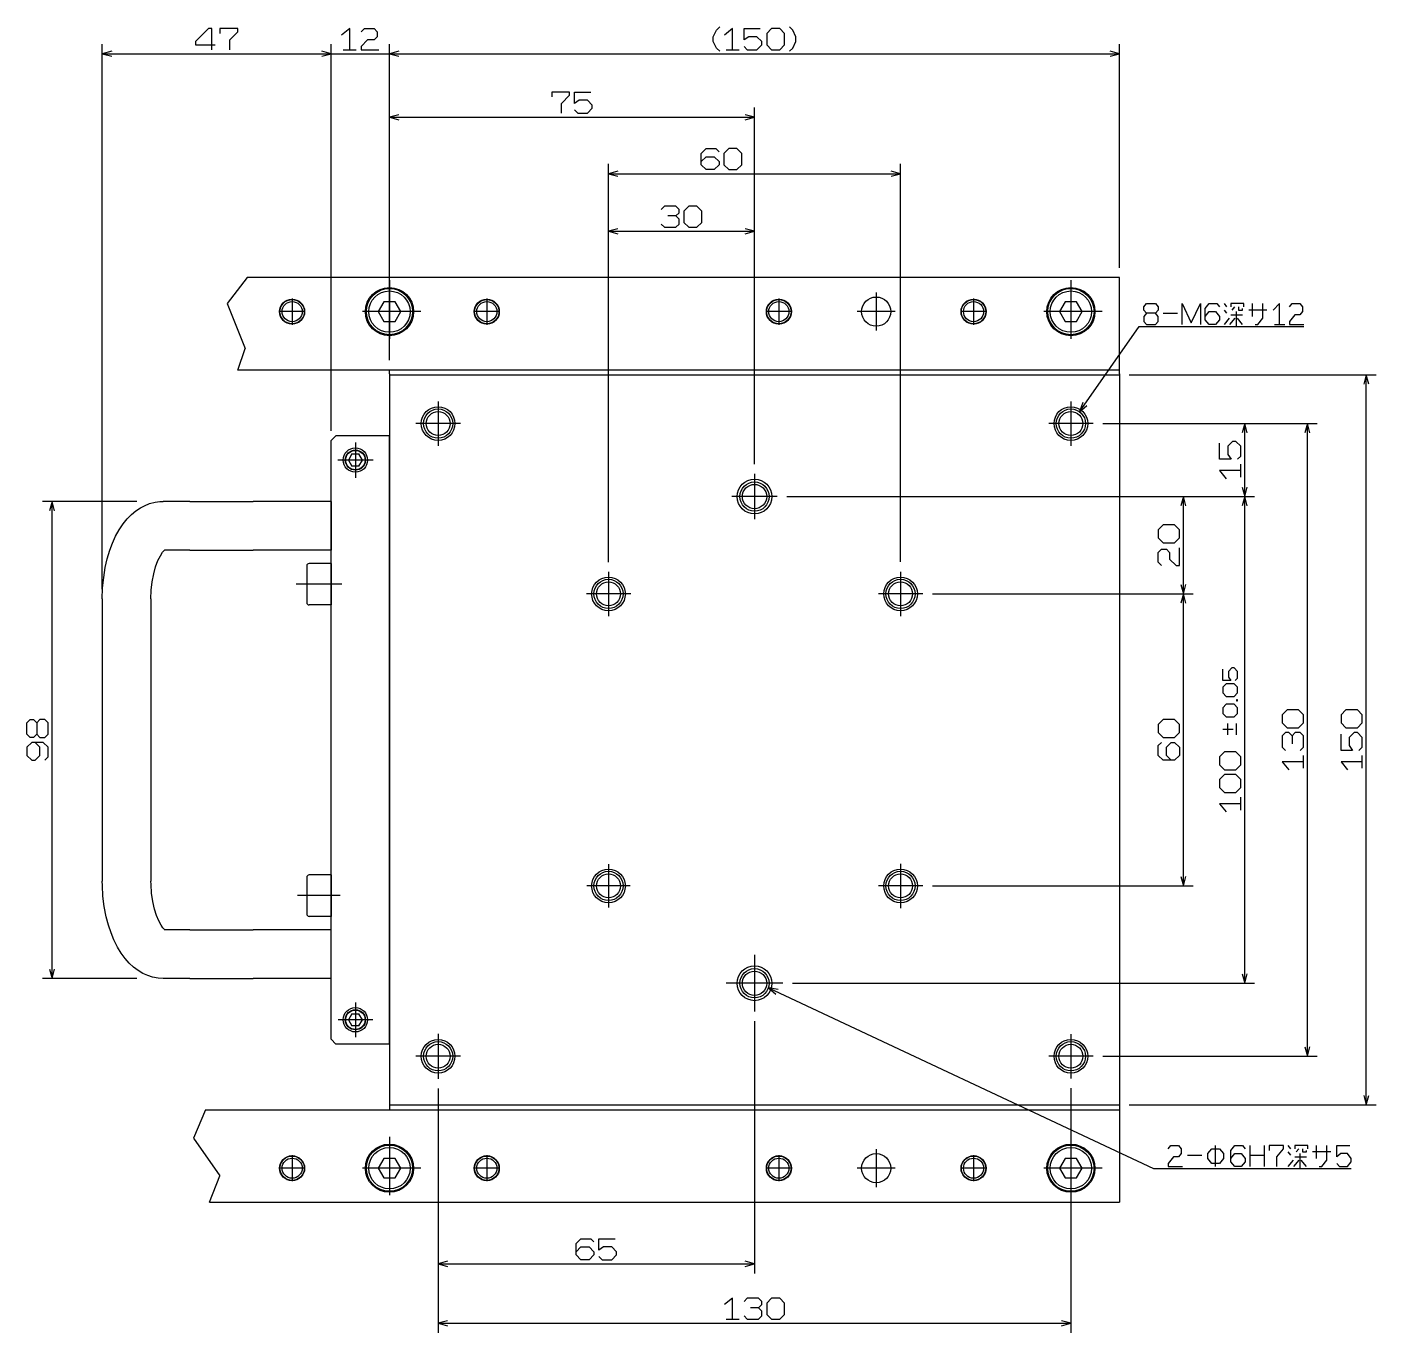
# Model space of a CAD drawing. Extents: x 82 to 790, y 8 to 584.
# Drawn here: x 513 to 790.2, y 7.7 to 276.1 of the extents above; entities that cross this region are included whole.
import ezdxf

# ---------------------------------------------------------------- set-up
doc = ezdxf.new("R2010")
doc.units = 0
doc.linetypes.add('DASHDOT', pattern=[18.5, 12, -3, 0.5, -3])
doc.layers.get('0').update_dxf_attribs({"linetype": 'CONTINUOUS'})

msp = doc.modelspace()

# ---------------------------------------------------------------- linework, layer by layer
at = {"color": 7}
for p, q in [((528.48, 160.61), (528.48, 272.6)), ((575.48, 193.11), (575.48, 272.6)), ((575.48, 193.11), (575.48, 272.6)), ((587.48, 207.61), (587.48, 272.6)), ((587.48, 207.61), (587.48, 272.6)), ((737.48, 226.61), (737.48, 272.6)), ((528.48, 270.6), (575.48, 270.6)), ((570.48, 270.6), (592.48, 270.6)), ((587.48, 270.6), (737.48, 270.6)), ((587.48, 207.61), (587.48, 259.56)), ((662.48, 186.26), (662.48, 259.56)), ((587.48, 257.56), (662.48, 257.56)), ((632.48, 166.16), (632.48, 247.95)), ((692.48, 166.17), (692.48, 247.95)), ((632.48, 245.95), (692.48, 245.95)), ((632.48, 166.16), (632.48, 236.11)), ((662.48, 186.26), (662.48, 236.11)), ((632.48, 234.11), (662.48, 234.11)), ((737.48, 224.61), (558.22, 224.61)), ((737.48, 205.61), (737.48, 224.61)), ((586.33, 219.61), (585.17, 217.61)), ((588.64, 219.61), (586.33, 219.61)), ((589.79, 217.61), (588.64, 219.61)), ((726.33, 219.61), (725.17, 217.61)), ((728.64, 219.61), (726.33, 219.61)), ((729.79, 217.61), (728.64, 219.61)), ((585.17, 217.61), (586.33, 215.61)), ((588.64, 215.61), (589.79, 217.61)), ((725.17, 217.61), (726.33, 215.61)), ((728.64, 215.61), (729.79, 217.61)), ((586.33, 215.61), (588.64, 215.61)), ((726.33, 215.61), (728.64, 215.61)), ((737.48, 205.61), (556.35, 205.61)), ((587.48, 204.81), (587.48, 205.61)), ((737.48, 204.81), (737.48, 205.61)), ((587.48, 204.81), (587.48, 204.61)), ((587.48, 204.61), (737.48, 204.61)), ((587.48, 204.61), (587.48, 54.61)), ((737.48, 204.81), (737.48, 204.61)), ((737.48, 204.61), (737.48, 54.61)), ((739.48, 204.61), (790.17, 204.61)), ((788.17, 54.61), (788.17, 204.61)), ((734.05, 194.61), (778.08, 194.61)), ((734.05, 194.61), (765.21, 194.61)), ((763.21, 179.61), (763.21, 194.61)), ((776.08, 64.61), (776.08, 194.61)), ((575.48, 191.11), (576.48, 192.11)), ((587.48, 192.11), (576.48, 192.11)), ((587.48, 67.11), (587.48, 192.11)), ((575.48, 68.11), (575.48, 191.11)), ((579.76, 188.36), (579.04, 187.11)), ((579.04, 187.11), (579.76, 185.86)), ((579.76, 188.36), (581.21, 188.36)), ((581.21, 185.86), (579.76, 185.86)), ((581.93, 187.11), (581.21, 188.36)), ((581.21, 185.86), (581.93, 187.11)), ((535.6, 178.61), (516.17, 178.61)), ((518.17, 80.61), (518.17, 178.61)), ((546.47, 178.61), (540.98, 178.61)), ((546.47, 178.61), (559.46, 178.61)), ((575.48, 178.61), (559.46, 178.61)), ((575.48, 178.61), (575.48, 168.61)), ((669.13, 179.61), (765.21, 179.61)), ((669.13, 179.61), (752.6, 179.61)), ((669.13, 179.61), (765.21, 179.61)), ((750.6, 159.61), (750.6, 179.61)), ((763.21, 79.61), (763.21, 179.61)), ((546.47, 168.61), (541.29, 168.61)), ((546.47, 168.61), (559.46, 168.61)), ((575.48, 168.61), (559.46, 168.61)), ((570.48, 165.36), (570.48, 157.86)), ((575.48, 165.86), (570.98, 165.86)), ((575.48, 165.86), (575.48, 157.36)), ((528.48, 158.61), (528.48, 100.61)), ((538.48, 158.61), (538.48, 100.61)), ((699.05, 159.61), (752.6, 159.61)), ((699.05, 159.61), (752.6, 159.61)), ((750.6, 99.61), (750.6, 159.61)), ((575.48, 157.36), (570.98, 157.36)), ((570.48, 101.36), (570.48, 93.86)), ((575.48, 101.86), (570.98, 101.86)), ((575.48, 101.86), (575.48, 93.36)), ((699.04, 99.61), (752.6, 99.61)), ((575.48, 93.36), (570.98, 93.36)), ((546.47, 90.61), (541.29, 90.61)), ((546.47, 90.61), (559.46, 90.61)), ((575.48, 90.61), (559.46, 90.61)), ((575.48, 80.61), (575.48, 90.61)), ((535.6, 80.61), (516.17, 80.61)), ((546.47, 80.61), (540.98, 80.61)), ((546.47, 80.61), (559.46, 80.61)), ((575.48, 80.61), (559.46, 80.61)), ((670.3, 79.61), (765.21, 79.61)), ((579.76, 73.36), (579.04, 72.11)), ((579.04, 72.11), (579.76, 70.86)), ((579.76, 73.36), (581.21, 73.36)), ((581.93, 72.11), (581.21, 73.36)), ((581.21, 70.86), (581.93, 72.11)), ((581.21, 70.86), (579.76, 70.86)), ((662.48, 71.79), (662.48, 19.96)), ((576.48, 67.11), (575.48, 68.11)), ((587.48, 67.11), (576.48, 67.11)), ((734.04, 64.61), (778.08, 64.61)), ((597.48, 57.99), (597.48, 19.96)), ((597.48, 57.99), (597.48, 7.75)), ((727.48, 58.06), (727.48, 7.75)), ((549.67, 53.61), (737.48, 53.61)), ((587.48, 54.61), (737.48, 54.61)), ((587.48, 54.61), (587.48, 54.41)), ((587.48, 54.41), (587.48, 53.61)), ((737.48, 54.61), (737.48, 54.41)), ((737.48, 54.41), (737.48, 53.61)), ((737.48, 53.61), (737.48, 34.61)), ((739.48, 54.61), (790.17, 54.61)), ((586.33, 43.61), (585.17, 41.61)), ((585.17, 41.61), (586.33, 39.61)), ((588.64, 43.61), (586.33, 43.61)), ((589.79, 41.61), (588.64, 43.61)), ((588.64, 39.61), (589.79, 41.61)), ((726.33, 43.61), (725.17, 41.61)), ((725.17, 41.61), (726.33, 39.61)), ((728.64, 43.61), (726.33, 43.61)), ((729.79, 41.61), (728.64, 43.61)), ((728.64, 39.61), (729.79, 41.61)), ((586.33, 39.61), (588.64, 39.61)), ((726.33, 39.61), (728.64, 39.61)), ((550.51, 34.61), (737.48, 34.61)), ((597.48, 21.96), (662.48, 21.96)), ((597.48, 9.75), (727.48, 9.75))]:
    msp.add_line(p, q, dxfattribs=at)
at = {"color": 7, "linetype": 'DASHDOT'}
for p, q in [((558.22, 224.61), (554.1, 219.27)), ((587.48, 224.05), (587.48, 211.18)), ((727.48, 224.05), (727.48, 211.18)), ((554.1, 219.27), (557.84, 210.06)), ((567.48, 220.3), (567.48, 214.92)), ((607.48, 220.3), (607.48, 214.92)), ((667.48, 220.3), (667.48, 214.92)), ((687.48, 221.51), (687.48, 213.71)), ((707.48, 220.3), (707.48, 214.92)), ((570.17, 217.61), (564.8, 217.61)), ((593.92, 217.61), (581.05, 217.61)), ((610.17, 217.61), (604.8, 217.61)), ((670.17, 217.61), (664.8, 217.61)), ((691.38, 217.61), (683.58, 217.61)), ((710.17, 217.61), (704.8, 217.61)), ((733.92, 217.61), (721.05, 217.61)), ((556.35, 205.61), (557.84, 210.06)), ((597.48, 199.17), (597.48, 190.05)), ((727.48, 199.17), (727.48, 190.05)), ((602.05, 194.61), (592.92, 194.61)), ((732.05, 194.61), (722.92, 194.61)), ((580.48, 190.74), (580.48, 183.49)), ((584.11, 187.11), (576.86, 187.11)), ((662.48, 184.26), (662.48, 174.96)), ((667.13, 179.61), (657.83, 179.61)), ((632.48, 164.16), (632.48, 155.06)), ((692.48, 164.17), (692.48, 155.05)), ((577.67, 161.61), (568.29, 161.61)), ((637.04, 159.61), (627.93, 159.61)), ((697.05, 159.61), (687.92, 159.61)), ((632.48, 104.06), (632.48, 95.16)), ((692.48, 104.16), (692.48, 95.06)), ((577.38, 97.61), (568.59, 97.61)), ((636.93, 99.61), (628.03, 99.61)), ((697.04, 99.61), (687.93, 99.61)), ((662.48, 85.43), (662.48, 73.79)), ((668.3, 79.61), (656.67, 79.61)), ((580.48, 75.67), (580.48, 68.55)), ((584.05, 72.11), (576.92, 72.11)), ((597.48, 69.23), (597.48, 59.99)), ((727.48, 69.16), (727.48, 60.06)), ((602.1, 64.61), (592.87, 64.61)), ((732.04, 64.61), (722.93, 64.61)), ((549.67, 53.61), (547.21, 47.79)), ((547.21, 47.79), (552.63, 40.05)), ((587.48, 48.05), (587.48, 35.18)), ((727.48, 48.05), (727.48, 35.18)), ((687.48, 45.51), (687.48, 37.71)), ((570.17, 41.61), (564.8, 41.61)), ((567.48, 44.3), (567.48, 38.92)), ((593.92, 41.61), (581.05, 41.61)), ((610.17, 41.61), (604.8, 41.61)), ((607.48, 44.3), (607.48, 38.92)), ((670.17, 41.61), (664.8, 41.61)), ((667.48, 44.3), (667.48, 38.92)), ((691.38, 41.61), (683.58, 41.61)), ((710.17, 41.61), (704.8, 41.61)), ((707.48, 44.3), (707.48, 38.92)), ((733.92, 41.61), (721.05, 41.61)), ((550.51, 34.61), (552.63, 40.05))]:
    msp.add_line(p, q, dxfattribs=at)
at = {"color": 7}
for points in [[(550.98, 271.43), (550.98, 275.76), (550.32, 275.76), (547.65, 273.1), (547.65, 272.43), (551.65, 272.43)], [(554.65, 271.43), (554.65, 273.43), (556.32, 275.1), (556.32, 275.76), (552.65, 275.76), (552.65, 274.76)], [(579.32, 271.43), (579.32, 275.76), (577.65, 274.43)], [(581.65, 275.1), (582.32, 275.76), (584.32, 275.76), (584.98, 275.1), (584.98, 274.1), (584.32, 273.43), (582.98, 273.43), (581.65, 272.1), (581.65, 271.43), (585.32, 271.43)], [(655.32, 271.1), (654.65, 271.76), (653.98, 273.1), (653.98, 274.1), (654.65, 275.43), (655.32, 276.1)], [(657.98, 271.43), (657.98, 275.76), (656.32, 274.43)], [(660.32, 272.1), (660.98, 271.43), (662.98, 271.43), (663.98, 272.43), (663.98, 273.1), (662.98, 274.1), (661.32, 274.1), (660.32, 273.43), (660.32, 275.76), (663.65, 275.76)], [(669.65, 271.1), (670.32, 271.76), (670.98, 273.1), (670.98, 274.1), (670.32, 275.43), (669.65, 276.1)], [(530.42, 271.12), (528.48, 270.6), (530.42, 270.08)], [(573.55, 270.08), (575.48, 270.6), (573.55, 271.12)], [(573.55, 270.08), (575.48, 270.6), (573.55, 271.12)], [(577.98, 271.43), (580.65, 271.43)], [(589.42, 271.12), (587.48, 270.6), (589.42, 270.08)], [(589.42, 271.12), (587.48, 270.6), (589.42, 270.08)], [(656.65, 271.43), (659.32, 271.43)], [(735.55, 270.08), (737.48, 270.6), (735.55, 271.12)], [(622.82, 258.4), (622.82, 260.4), (624.48, 262.06), (624.48, 262.73), (620.82, 262.73), (620.82, 261.73)], [(625.48, 259.06), (626.15, 258.4), (628.15, 258.4), (629.15, 259.4), (629.15, 260.06), (628.15, 261.06), (626.48, 261.06), (625.48, 260.4), (625.48, 262.73), (628.82, 262.73)], [(589.42, 258.08), (587.48, 257.56), (589.42, 257.05)], [(660.55, 257.05), (662.48, 257.56), (660.55, 258.08)], [(651.54, 248.45), (652.54, 249.45), (654.2, 249.45), (655.2, 248.45), (655.2, 247.78), (654.2, 246.78), (652.54, 246.78), (651.54, 247.78), (651.54, 250.11), (652.54, 251.11), (654.54, 251.11), (655.2, 250.45)], [(634.42, 246.46), (632.48, 245.95), (634.42, 245.43)], [(690.55, 245.43), (692.48, 245.95), (690.55, 246.46)], [(646.32, 237.28), (646.98, 237.94), (646.98, 238.61), (646.32, 239.28), (643.98, 239.28), (643.32, 238.61)], [(643.32, 235.61), (643.98, 234.94), (646.32, 234.94), (646.98, 235.61), (646.98, 236.61), (646.32, 237.28), (644.65, 237.28)], [(634.42, 234.63), (632.48, 234.11), (634.42, 233.59)], [(660.55, 233.59), (662.48, 234.11), (660.55, 234.63)], [(743.02, 217.28), (742.48, 216.61), (742.48, 215.61), (743.02, 214.94), (744.88, 214.94), (745.42, 215.61), (745.42, 216.61), (744.88, 217.28), (743.02, 217.28), (742.48, 217.94), (742.48, 218.61), (743.02, 219.28), (744.88, 219.28), (745.42, 218.61), (745.42, 217.94), (744.88, 217.28)], [(750.35, 214.94), (750.35, 219.28), (752.22, 215.28), (754.08, 219.28), (754.08, 214.94)], [(755.08, 216.61), (755.88, 217.61), (757.22, 217.61), (758.02, 216.61), (758.02, 215.94), (757.22, 214.94), (755.88, 214.94), (755.08, 215.94), (755.08, 218.28), (755.88, 219.28), (757.48, 219.28), (758.02, 218.61)], [(759.55, 218.61), (759.02, 219.28)], [(763.02, 218.61), (763.02, 219.28), (760.35, 219.28), (760.35, 218.61)], [(764.82, 216.61), (764.82, 219.28)], [(765.35, 214.94), (765.88, 214.94), (766.95, 216.28), (766.95, 219.28)], [(770.35, 214.94), (770.35, 219.28), (769.02, 217.94)], [(772.42, 218.61), (772.95, 219.28), (774.55, 219.28), (775.08, 218.61), (775.08, 217.61), (774.55, 216.94), (773.48, 216.94), (772.42, 215.61), (772.42, 214.94), (775.35, 214.94)], [(746.42, 217.28), (749.35, 217.28)], [(759.55, 217.28), (759.02, 217.94)], [(759.02, 214.94), (760.08, 216.28)], [(761.15, 216.28), (760.08, 214.94)], [(760.35, 216.94), (762.75, 216.94)], [(760.62, 217.94), (761.15, 218.61)], [(761.42, 217.61), (761.42, 214.61)], [(762.75, 214.94), (761.68, 216.28)], [(761.95, 218.61), (761.95, 217.94), (762.75, 217.94), (762.75, 218.28)], [(767.75, 217.94), (764.02, 217.94)], [(729.25, 197.04), (741.48, 214.53), (775.35, 214.53)], [(769.28, 214.94), (771.42, 214.94)], [(788.69, 202.68), (788.17, 204.61), (787.65, 202.68)], [(729.93, 198.92), (729.25, 197.04), (730.78, 198.32)], [(763.73, 192.68), (763.21, 194.61), (762.69, 192.68)], [(776.6, 192.68), (776.08, 194.61), (775.56, 192.68)], [(761.71, 187.28), (762.38, 187.94), (762.38, 189.94), (761.38, 190.94), (760.71, 190.94), (759.71, 189.94), (759.71, 188.28), (760.38, 187.28), (758.04, 187.28), (758.04, 190.61)], [(762.38, 183.61), (762.38, 186.28)], [(762.38, 184.94), (758.04, 184.94), (759.38, 183.28)], [(762.69, 181.54), (763.21, 179.61), (763.73, 181.54)], [(518.69, 176.68), (518.17, 178.61), (517.65, 176.68)], [(528.48, 158.61), (528.55, 160.79), (528.76, 162.95), (529.1, 165.07), (529.5, 166.83), (530.02, 168.57), (530.57, 170.05), (531.21, 171.46), (531.93, 172.77), (532.76, 174), (533.6, 175.04), (534.5, 175.95), (535.35, 176.66), (536.34, 177.31), (537.15, 177.74), (538.21, 178.16), (539.33, 178.45), (540.29, 178.58), (540.98, 178.61)], [(751.12, 177.68), (750.6, 179.61), (750.08, 177.68)], [(763.73, 177.68), (763.21, 179.61), (762.69, 177.68)], [(746.1, 165.44), (745.43, 166.11), (745.43, 168.11), (746.1, 168.78), (747.1, 168.78), (747.77, 168.11), (747.77, 166.78), (749.1, 165.44), (749.77, 165.44), (749.77, 169.11)], [(538.48, 158.61), (538.55, 160.39), (538.74, 162.12), (539.04, 163.74), (539.44, 165.2), (539.91, 166.46), (540.41, 167.46), (540.88, 168.17), (541.24, 168.57), (541.4, 168.69)], [(750.08, 161.54), (750.6, 159.61), (751.12, 161.54)], [(751.12, 157.68), (750.6, 159.61), (750.08, 157.68)], [(761.26, 141.83), (761.73, 142.29), (761.73, 143.69), (761.03, 144.39), (760.56, 144.39), (759.86, 143.69), (759.86, 142.53), (760.33, 141.83), (758.69, 141.83), (758.69, 144.16)], [(515, 130.78), (515.67, 130.11), (516.67, 130.11), (517.34, 130.78), (517.34, 133.11), (516.67, 133.78), (515.67, 133.78), (515, 133.11), (515, 130.78), (514.34, 130.11), (513.67, 130.11), (513, 130.78), (513, 133.11), (513.67, 133.78), (514.34, 133.78), (515, 133.11)], [(758.69, 131.79), (760.79, 131.79)], [(759.63, 132.96), (759.63, 130.63)], [(761.49, 130.63), (761.49, 132.96)], [(772.91, 130.44), (772.25, 131.11), (771.58, 131.11), (770.91, 130.44), (770.91, 128.11), (771.58, 127.44)], [(774.58, 127.44), (775.25, 128.11), (775.25, 130.44), (774.58, 131.11), (773.58, 131.11), (772.91, 130.44), (772.91, 128.78)], [(786.67, 127.44), (787.34, 128.11), (787.34, 130.11), (786.34, 131.11), (785.67, 131.11), (784.67, 130.11), (784.67, 128.44), (785.34, 127.44), (783, 127.44), (783, 130.78)], [(516.67, 125.44), (517.34, 126.11), (517.34, 128.11), (516.34, 129.11), (514, 129.11), (513, 128.11), (513, 126.44), (514, 125.44), (514.67, 125.44), (515.67, 126.44), (515.67, 128.11), (514.67, 129.11)], [(748.1, 125.44), (747.1, 126.44), (747.1, 128.11), (748.1, 129.11), (748.77, 129.11), (749.77, 128.11), (749.77, 126.44), (748.77, 125.44), (746.43, 125.44), (745.43, 126.44), (745.43, 128.44), (746.1, 129.11)], [(775.25, 125.11), (770.91, 125.11), (772.25, 123.44)], [(775.25, 123.78), (775.25, 126.44)], [(787.34, 125.11), (783, 125.11), (784.34, 123.44)], [(787.34, 123.78), (787.34, 126.44)], [(762.38, 116.49), (758.04, 116.49), (759.38, 114.83)], [(762.38, 115.16), (762.38, 117.83)], [(540.98, 80.61), (539.95, 80.67), (538.8, 80.89), (537.85, 81.18), (536.8, 81.65), (535.84, 82.22), (534.91, 82.91), (533.98, 83.77), (533.18, 84.67), (532.33, 85.82), (531.6, 87.02), (530.84, 88.54), (530.27, 89.94), (529.74, 91.53), (529.29, 93.27), (528.89, 95.35), (528.62, 97.5), (528.5, 99.67), (528.48, 100.61)], [(541.4, 90.53), (540.92, 91.01), (540.54, 91.55), (540.06, 92.43), (539.6, 93.54), (539.19, 94.86), (538.84, 96.44), (538.61, 98.15), (538.49, 99.93), (538.48, 100.61)], [(750.08, 101.54), (750.6, 99.61), (751.12, 101.54)], [(517.65, 82.54), (518.17, 80.61), (518.69, 82.54)], [(762.69, 81.54), (763.21, 79.61), (763.73, 81.54)], [(665.34, 78.68), (744.48, 41.53), (785.08, 41.53)], [(667.31, 78.33), (665.34, 78.68), (666.87, 77.4)], [(775.56, 66.54), (776.08, 64.61), (776.6, 66.54)], [(787.65, 56.54), (788.17, 54.61), (788.69, 56.54)], [(747.48, 45.61), (748.02, 46.28), (749.62, 46.28), (750.15, 45.61), (750.15, 44.61), (749.62, 43.94), (748.55, 43.94), (747.48, 42.61), (747.48, 41.94), (750.42, 41.94)], [(757.22, 41.94), (757.22, 46.28)], [(760.35, 43.61), (761.15, 44.61), (762.48, 44.61), (763.28, 43.61), (763.28, 42.94), (762.48, 41.94), (761.15, 41.94), (760.35, 42.94), (760.35, 45.28), (761.15, 46.28), (762.75, 46.28), (763.28, 45.61)], [(764.28, 41.94), (764.28, 46.28)], [(767.22, 46.28), (767.22, 41.94)], [(769.82, 41.94), (769.82, 43.94), (771.15, 45.61), (771.15, 46.28), (768.22, 46.28), (768.22, 45.28)], [(772.68, 45.61), (772.15, 46.28)], [(772.68, 44.28), (772.15, 44.94)], [(776.15, 45.61), (776.15, 46.28), (773.48, 46.28), (773.48, 45.61)], [(773.75, 44.94), (774.28, 45.61)], [(774.55, 44.61), (774.55, 41.61)], [(775.08, 45.61), (775.08, 44.94), (775.88, 44.94), (775.88, 45.28)], [(780.88, 44.94), (777.15, 44.94)], [(777.95, 43.61), (777.95, 46.28)], [(778.48, 41.94), (779.02, 41.94), (780.08, 43.28), (780.08, 46.28)], [(782.15, 42.61), (782.68, 41.94), (784.28, 41.94), (785.08, 42.94), (785.08, 43.61), (784.28, 44.61), (782.95, 44.61), (782.15, 43.94), (782.15, 46.28), (784.82, 46.28)], [(751.42, 44.28), (754.35, 44.28)], [(764.28, 44.28), (767.22, 44.28)], [(772.15, 41.94), (773.22, 43.28)], [(774.28, 43.28), (773.22, 41.94)], [(773.48, 43.94), (775.88, 43.94)], [(775.88, 41.94), (774.82, 43.28)], [(625.82, 24.46), (626.82, 25.46), (628.48, 25.46), (629.48, 24.46), (629.48, 23.79), (628.48, 22.79), (626.82, 22.79), (625.82, 23.79), (625.82, 26.13), (626.82, 27.13), (628.82, 27.13), (629.48, 26.46)], [(630.48, 23.46), (631.15, 22.79), (633.15, 22.79), (634.15, 23.79), (634.15, 24.46), (633.15, 25.46), (631.48, 25.46), (630.48, 24.79), (630.48, 27.13), (633.82, 27.13)], [(599.42, 22.48), (597.48, 21.96), (599.42, 21.44)], [(660.55, 21.44), (662.48, 21.96), (660.55, 22.48)], [(657.98, 10.58), (657.98, 14.91), (656.32, 13.58)], [(663.32, 12.91), (663.98, 13.58), (663.98, 14.25), (663.32, 14.91), (660.98, 14.91), (660.32, 14.25)], [(660.32, 11.25), (660.98, 10.58), (663.32, 10.58), (663.98, 11.25), (663.98, 12.25), (663.32, 12.91), (661.65, 12.91)], [(599.42, 10.26), (597.48, 9.75), (599.42, 9.23)], [(656.65, 10.58), (659.32, 10.58)], [(725.55, 9.23), (727.48, 9.75), (725.55, 10.26)]]:
    msp.add_lwpolyline(points, dxfattribs=at)
for points in [[(664.98, 272.43), (665.98, 271.43), (667.65, 271.43), (668.65, 272.43), (668.65, 274.76), (667.65, 275.76), (665.98, 275.76), (664.98, 274.76)], [(656.2, 247.78), (657.2, 246.78), (658.87, 246.78), (659.87, 247.78), (659.87, 250.11), (658.87, 251.11), (657.2, 251.11), (656.2, 250.11)], [(647.98, 235.94), (648.98, 234.94), (650.65, 234.94), (651.65, 235.94), (651.65, 238.28), (650.65, 239.28), (648.98, 239.28), (647.98, 238.28)], [(748.77, 170.11), (749.77, 171.11), (749.77, 172.78), (748.77, 173.78), (746.43, 173.78), (745.43, 172.78), (745.43, 171.11), (746.43, 170.11)], [(761.03, 138.56), (761.73, 139.26), (761.73, 140.43), (761.03, 141.13), (759.39, 141.13), (758.69, 140.43), (758.69, 139.26), (759.39, 138.56)], [(761.03, 134.36), (761.73, 135.06), (761.73, 136.23), (761.03, 136.93), (759.39, 136.93), (758.69, 136.23), (758.69, 135.06), (759.39, 134.36)], [(761.73, 137.63), (761.73, 137.86), (761.49, 137.86), (761.49, 137.63)], [(748.77, 130.11), (749.77, 131.11), (749.77, 132.78), (748.77, 133.78), (746.43, 133.78), (745.43, 132.78), (745.43, 131.11), (746.43, 130.11)], [(774.25, 132.11), (775.25, 133.11), (775.25, 134.78), (774.25, 135.78), (771.91, 135.78), (770.91, 134.78), (770.91, 133.11), (771.91, 132.11)], [(786.34, 132.11), (787.34, 133.11), (787.34, 134.78), (786.34, 135.78), (784, 135.78), (783, 134.78), (783, 133.11), (784, 132.11)], [(761.38, 123.49), (762.38, 124.49), (762.38, 126.16), (761.38, 127.16), (759.04, 127.16), (758.04, 126.16), (758.04, 124.49), (759.04, 123.49)], [(761.38, 118.83), (762.38, 119.83), (762.38, 121.49), (761.38, 122.49), (759.04, 122.49), (758.04, 121.49), (758.04, 119.83), (759.04, 118.83)], [(758.02, 45.61), (758.82, 44.61), (758.82, 43.61), (758.02, 42.61), (756.42, 42.61), (755.62, 43.61), (755.62, 44.61), (756.42, 45.61)], [(664.98, 11.58), (665.98, 10.58), (667.65, 10.58), (668.65, 11.58), (668.65, 13.91), (667.65, 14.91), (665.98, 14.91), (664.98, 13.91)]]:
    msp.add_lwpolyline(points, close=True, dxfattribs=at)
for centre, radius in [((587.48, 217.61), 4.95), ((587.48, 217.61), 4.75), ((587.48, 217.61), 4.25), ((727.48, 217.61), 4.95), ((727.48, 217.61), 4.75), ((727.48, 217.61), 4.25), ((567.48, 217.61), 2.57), ((567.48, 217.61), 2.5), ((567.48, 217.61), 2.07), ((607.48, 217.61), 2.57), ((607.48, 217.61), 2.5), ((607.48, 217.61), 2.07), ((667.48, 217.61), 2.57), ((667.48, 217.61), 2.5), ((667.48, 217.61), 2.07), ((687.48, 217.61), 3), ((707.48, 217.61), 2.57), ((707.48, 217.61), 2.5), ((707.48, 217.61), 2.07), ((597.48, 194.61), 3.46), ((597.48, 194.61), 3), ((597.48, 194.61), 2.46), ((727.48, 194.61), 3.46), ((727.48, 194.61), 3), ((727.48, 194.61), 2.46), ((580.48, 187.11), 2.5), ((580.48, 187.11), 2.07), ((580.48, 187.11), 2), ((662.48, 179.61), 3.58), ((662.48, 179.61), 3), ((662.48, 179.61), 2.5), ((632.48, 159.61), 3.46), ((632.48, 159.61), 3), ((632.48, 159.61), 2.46), ((692.48, 159.61), 3.46), ((692.48, 159.61), 3), ((692.48, 159.61), 2.46), ((632.48, 99.61), 3.46), ((632.48, 99.61), 3), ((692.48, 99.61), 3.46), ((692.48, 99.61), 3), ((632.48, 99.61), 2.46), ((692.48, 99.61), 2.46), ((662.48, 79.61), 3.58), ((662.48, 79.61), 3), ((662.48, 79.61), 2.5), ((580.48, 72.11), 2.5), ((580.48, 72.11), 2.07), ((580.48, 72.11), 2), ((597.48, 64.61), 3.46), ((597.48, 64.61), 3), ((597.48, 64.61), 2.46), ((727.48, 64.61), 3.46), ((727.48, 64.61), 3), ((727.48, 64.61), 2.46), ((587.48, 41.61), 4.95), ((587.48, 41.61), 4.75), ((587.48, 41.61), 4.25), ((687.48, 41.61), 3), ((727.48, 41.61), 4.95), ((727.48, 41.61), 4.75), ((727.48, 41.61), 4.25), ((567.48, 41.61), 2.57), ((567.48, 41.61), 2.5), ((567.48, 41.61), 2.07), ((607.48, 41.61), 2.57), ((607.48, 41.61), 2.5), ((607.48, 41.61), 2.07), ((667.48, 41.61), 2.57), ((667.48, 41.61), 2.5), ((667.48, 41.61), 2.07), ((707.48, 41.61), 2.57), ((707.48, 41.61), 2.5), ((707.48, 41.61), 2.07)]:
    msp.add_circle(centre, radius, dxfattribs=at)
for centre, start, end in [((570.98, 165.36), 90, 180), ((570.98, 157.86), 180, 270), ((570.98, 101.36), 90, 180), ((570.98, 93.86), 180, 270)]:
    msp.add_arc(centre, 0.5, start, end, dxfattribs=at)

doc.saveas('drawing.dxf')
